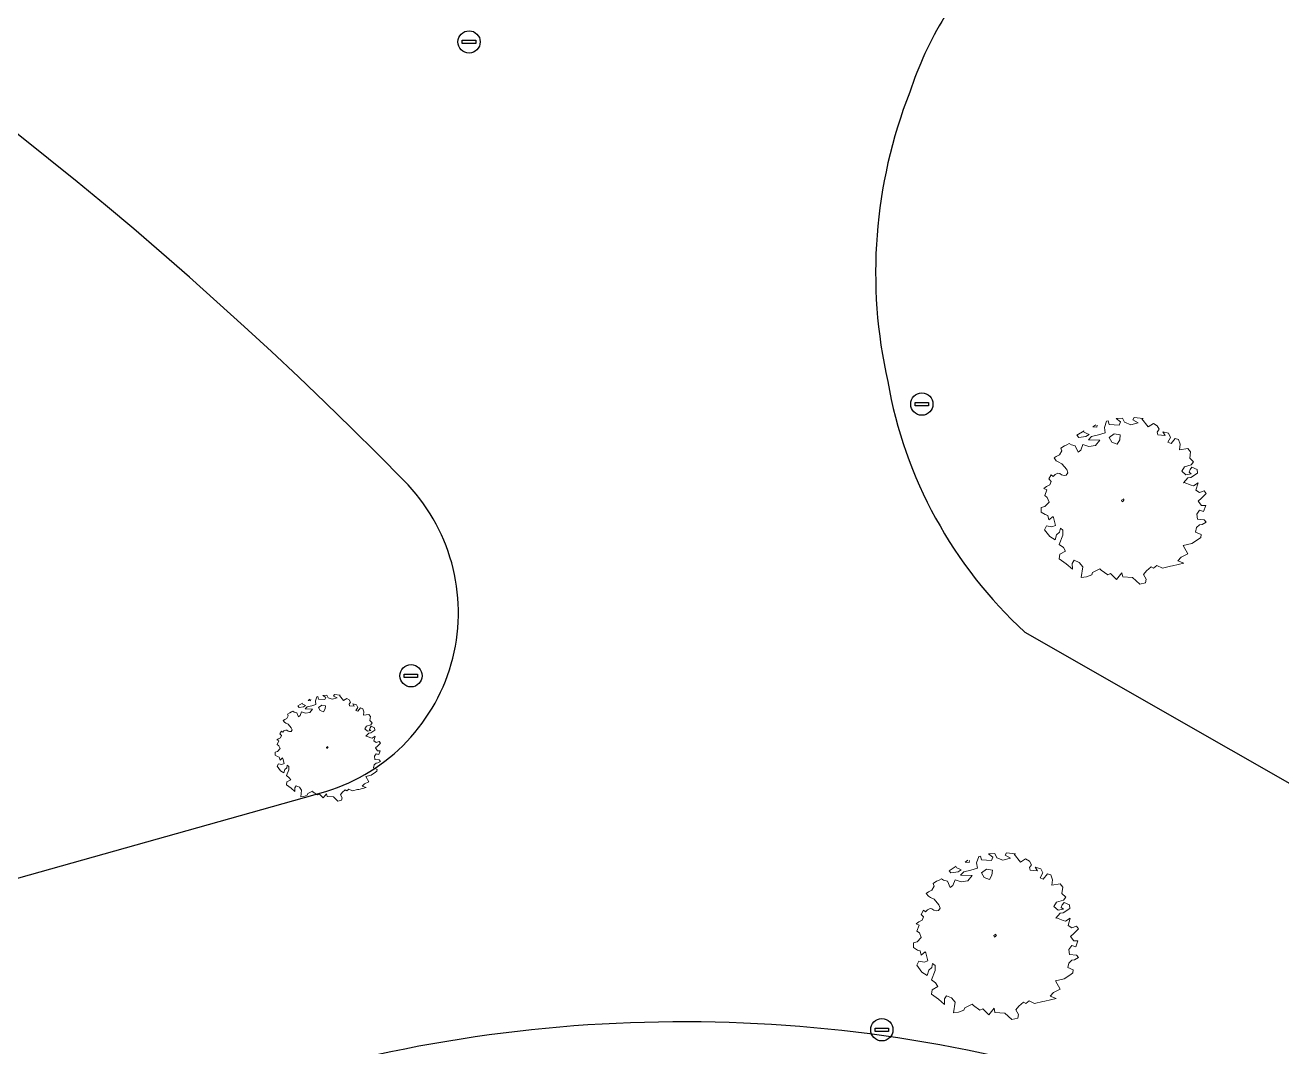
# Model space of a CAD drawing. Extents: x 2080 to 102399, y 2071 to 93424.
# Drawn here: x 78640 to 79486, y 77703 to 78391 of the extents above; entities that cross this region are included whole.
import ezdxf

# ---------------------------------------------------------------- set-up
doc = ezdxf.new("R2010")
doc.units = 0
doc.header["$LTSCALE"] = 20
doc.header["$MEASUREMENT"] = 0
doc.layers.add('ELEC', color=11, linetype='Continuous')
doc.layers.add('road', color=2, linetype='Continuous')
doc.layers.add('Mango tree', color=96, linetype='Continuous', lineweight=5)
doc.layers.add('sappotta', color=114, linetype='Continuous', lineweight=5)

# ---------------------------------------------------------------- blocks, each defined once
blk = doc.blocks.new('NEEM')
at = {"layer": 'sappotta', "linetype": 'Continuous'}
for p, q in [((-0.359, 1.043), (-0.396, 1.016)), ((-0.345, 1.011), (-0.34, 1.039)), ((-0.213, 1.092), (-0.242, 1.007)), ((-0.191, 1.099), (-0.213, 1.092)), ((-0.177, 1.048), (-0.191, 1.099)), ((-0.043, 1.039), (-0.177, 1.048)), ((0.003, 1.132), (-0.083, 1.127)), ((-0.083, 1.127), (-0.023, 1.083)), ((-0.023, 1.083), (-0.043, 1.039)), ((0.03, 1.077), (0.003, 1.132)), ((0.114, 1.043), (0.03, 1.077)), ((0.216, 1.072), (0.114, 1.043)), ((0.162, 1.144), (0.142, 1.112)), ((0.142, 1.112), (0.216, 1.072)), ((0.283, 1.13), (0.162, 1.144)), ((0.267, 1.123), (0.283, 1.13)), ((0.351, 1.016), (0.267, 1.123)), ((0.421, 1.063), (0.351, 1.016)), ((0.473, 1.03), (0.421, 1.063)), ((0.501, 0.982), (0.473, 1.03)), ((-0.517, 0.963), (-0.614, 0.901)), ((-0.614, 0.901), (-0.589, 0.87)), ((-0.589, 0.87), (-0.494, 0.884)), ((-0.521, 0.945), (-0.521, 0.945)), ((-0.449, 0.913), (-0.521, 0.945)), ((-0.494, 0.884), (-0.449, 0.913)), ((-0.415, 0.884), (-0.459, 0.839)), ((-0.32, 0.906), (-0.415, 0.884)), ((-0.396, 1.016), (-0.345, 1.011)), ((-0.23, 0.935), (-0.32, 0.906)), ((-0.242, 1.007), (-0.23, 0.935)), ((-0.108, 0.922), (-0.177, 0.872)), ((-0.177, 0.872), (-0.139, 0.809)), ((-0.027, 0.908), (-0.108, 0.922)), ((-0.034, 0.839), (-0.027, 0.908)), ((0.472, 0.942), (0.501, 0.982)), ((0.483, 0.908), (0.472, 0.942)), ((0.581, 0.9), (0.483, 0.908)), ((0.551, 0.95), (0.581, 0.9)), ((0.627, 0.928), (0.551, 0.95)), ((0.616, 0.806), (0.654, 0.87)), ((0.654, 0.87), (0.627, 0.928)), ((0.715, 0.86), (0.66, 0.788)), ((0.762, 0.844), (0.715, 0.86)), ((-0.818, 0.692), (-0.85, 0.638)), ((-0.783, 0.757), (-0.83, 0.729)), ((-0.83, 0.729), (-0.826, 0.714)), ((-0.826, 0.714), (-0.818, 0.692)), ((-0.749, 0.774), (-0.783, 0.757)), ((-0.717, 0.789), (-0.749, 0.774)), ((-0.689, 0.772), (-0.717, 0.789)), ((-0.638, 0.758), (-0.689, 0.772)), ((-0.598, 0.672), (-0.638, 0.758)), ((-0.562, 0.699), (-0.598, 0.672)), ((-0.533, 0.776), (-0.562, 0.699)), ((-0.452, 0.75), (-0.533, 0.776)), ((-0.459, 0.839), (-0.303, 0.837)), ((-0.361, 0.762), (-0.452, 0.75)), ((-0.303, 0.837), (-0.361, 0.762)), ((-0.139, 0.809), (-0.067, 0.78)), ((-0.067, 0.78), (-0.034, 0.839)), ((0.66, 0.788), (0.616, 0.806)), ((0.783, 0.779), (0.762, 0.844)), ((0.776, 0.704), (0.783, 0.779)), ((0.888, 0.723), (0.776, 0.704)), ((0.924, 0.679), (0.888, 0.723)), ((-0.892, 0.613), (-0.923, 0.594)), ((-0.923, 0.594), (-0.895, 0.555)), ((-0.895, 0.555), (-0.868, 0.54)), ((-0.85, 0.638), (-0.892, 0.613)), ((-0.868, 0.54), (-0.818, 0.517)), ((-0.818, 0.517), (-0.752, 0.44)), ((0.913, 0.591), (0.924, 0.679)), ((0.964, 0.541), (0.913, 0.591)), ((0.934, 0.5), (0.964, 0.541)), ((-0.96, 0.366), (-0.994, 0.31)), ((-0.935, 0.345), (-0.96, 0.366)), ((-0.908, 0.372), (-0.935, 0.345)), ((-0.87, 0.389), (-0.908, 0.372)), ((-0.846, 0.386), (-0.87, 0.389)), ((-0.821, 0.367), (-0.846, 0.386)), ((-0.788, 0.359), (-0.821, 0.367)), ((-0.757, 0.361), (-0.788, 0.359)), ((-0.735, 0.394), (-0.757, 0.361)), ((-0.752, 0.44), (-0.735, 0.394)), ((0.804, 0.415), (0.84, 0.475)), ((0.86, 0.367), (0.804, 0.415)), ((0.84, 0.475), (0.934, 0.5)), ((0.933, 0.378), (0.86, 0.367)), ((0.917, 0.437), (0.904, 0.404)), ((0.904, 0.404), (0.933, 0.378)), ((0.942, 0.471), (0.917, 0.437)), ((0.93, 0.332), (1.018, 0.389)), ((1.014, 0.439), (0.942, 0.471)), ((1.018, 0.389), (1.014, 0.439)), ((-1.023, 0.208), (-1.062, 0.182)), ((-1.062, 0.182), (-1.02, 0.162)), ((-0.978, 0.229), (-1.023, 0.208)), ((-0.994, 0.31), (-0.961, 0.275)), ((-0.961, 0.275), (-0.978, 0.229)), ((0.829, 0.259), (0.888, 0.326)), ((0.838, 0.262), (0.829, 0.259)), ((0.931, 0.228), (0.838, 0.262)), ((0.888, 0.326), (0.93, 0.332)), ((0.962, 0.217), (0.931, 0.228)), ((1.025, 0.259), (0.962, 0.217)), ((0.996, 0.16), (1.025, 0.259)), ((-1.02, 0.162), (-1.049, 0.084)), ((-1.049, 0.084), (-1.017, 0.059)), ((-1.017, 0.059), (-0.991, -0.002)), ((0.02, 0.041), (-0.009, 0.024)), ((-0.009, 0.024), (0, 0)), ((0, 0), (0.014, 0.011)), ((0.014, 0.011), (0.027, 0.031)), ((1.046, 0.129), (0.996, 0.16)), ((1.029, 0.011), (1.074, 0.049)), ((1.074, -0.047), (1.029, 0.011)), ((1.109, 0.149), (1.046, 0.129)), ((1.074, 0.049), (1.137, 0.114)), ((1.137, 0.114), (1.109, 0.149)), ((-1.097, -0.077), (-1.098, -0.14)), ((-1.098, -0.14), (-1.044, -0.173)), ((-1.048, -0.062), (-1.097, -0.077)), ((-0.991, -0.002), (-1.048, -0.062)), ((1.007, -0.166), (1.046, -0.114)), ((1.016, -0.234), (1.007, -0.166)), ((1.046, -0.114), (1.1, -0.129)), ((1.129, -0.047), (1.074, -0.047)), ((1.1, -0.129), (1.129, -0.047)), ((-1.025, -0.325), (-1.052, -0.378)), ((-1.044, -0.173), (-1.007, -0.185)), ((-0.953, -0.336), (-1.025, -0.325)), ((-1.007, -0.185), (-0.992, -0.244)), ((-0.992, -0.244), (-0.937, -0.198)), ((-0.902, -0.318), (-0.953, -0.336)), ((-0.937, -0.198), (-0.93, -0.213)), ((-0.93, -0.213), (-0.902, -0.318)), ((1.004, -0.349), (1.045, -0.311)), ((1.11, -0.243), (1.016, -0.234)), ((1.045, -0.311), (1.083, -0.306)), ((1.083, -0.306), (1.137, -0.273)), ((1.137, -0.273), (1.11, -0.243)), ((-1.052, -0.378), (-0.982, -0.471)), ((-0.982, -0.471), (-0.91, -0.516)), ((-0.91, -0.516), (-0.888, -0.446)), ((-0.888, -0.446), (-0.848, -0.411)), ((-0.803, -0.452), (-0.853, -0.576)), ((-0.848, -0.411), (-0.837, -0.355)), ((-0.837, -0.355), (-0.803, -0.383)), ((-0.803, -0.383), (-0.803, -0.452)), ((0.943, -0.565), (1.032, -0.503)), ((0.992, -0.411), (1.004, -0.349)), ((1.066, -0.443), (0.992, -0.411)), ((1.032, -0.503), (1.061, -0.484)), ((1.061, -0.484), (1.066, -0.443)), ((-0.853, -0.576), (-0.797, -0.619)), ((-0.766, -0.668), (-0.844, -0.71)), ((-0.797, -0.619), (-0.766, -0.668)), ((0.826, -0.591), (0.943, -0.565)), ((0.887, -0.704), (0.826, -0.591)), ((-0.844, -0.71), (-0.852, -0.77)), ((-0.852, -0.77), (-0.758, -0.838)), ((-0.758, -0.838), (-0.675, -0.912)), ((-0.676, -0.836), (-0.649, -0.791)), ((-0.675, -0.912), (-0.676, -0.836)), ((-0.649, -0.791), (-0.582, -0.82)), ((-0.582, -0.82), (-0.534, -0.881)), ((0.68, -0.867), (0.834, -0.828)), ((0.751, -0.797), (0.797, -0.747)), ((0.834, -0.828), (0.751, -0.797)), ((0.797, -0.747), (0.887, -0.704)), ((-0.534, -0.881), (-0.554, -1.025)), ((-0.554, -1.025), (-0.486, -1.015)), ((-0.486, -1.015), (-0.413, -0.988)), ((-0.413, -0.988), (-0.401, -0.955)), ((-0.401, -0.955), (-0.302, -0.907)), ((-0.302, -0.907), (-0.286, -0.926)), ((-0.286, -0.926), (-0.197, -0.986)), ((-0.197, -0.986), (-0.157, -0.969)), ((-0.157, -0.969), (-0.078, -1.049)), ((-0.078, -1.049), (-0.006, -0.96)), ((-0.006, -0.96), (0.006, -1.017)), ((0.006, -1.017), (0.139, -1.026)), ((0.287, -0.982), (0.327, -0.932)), ((0.324, -1.046), (0.287, -0.982)), ((0.327, -0.932), (0.391, -0.879)), ((0.391, -0.879), (0.423, -0.897)), ((0.423, -0.897), (0.47, -0.86)), ((0.47, -0.86), (0.543, -0.896)), ((0.543, -0.896), (0.652, -0.871)), ((0.652, -0.871), (0.68, -0.867)), ((0.139, -1.026), (0.236, -1.115)), ((0.236, -1.115), (0.314, -1.096)), ((0.314, -1.096), (0.324, -1.046))]:
    blk.add_line(p, q, dxfattribs=at)
blk = doc.blocks.new('A$C16A84746')
at = {"layer": 'ELEC'}
blk.add_lwpolyline([(14.9, 44.1), (61.5, 44.1), (61.5, 32.9), (14.9, 32.9)], close=True, dxfattribs=at)
blk.add_circle((38.5, 38.5), 38.5, dxfattribs=at)

msp = doc.modelspace()

# ---------------------------------------------------------------- linework, layer by layer
at = {"layer": 'road', "linetype": 'Continuous', "ltscale": 0.5}
msp.add_line((77722.142, 77559.989, 0), (78842.242, 77875.292), dxfattribs=at)
msp.add_lwpolyline([(79824.818, 78665.589, 0.0935281), (79743.406, 78710.137, 0.3368471), (79367.361, 78575.549), (79258.437, 78396.796, 0.0582937), (79235.146, 78346.12, 0.1501567), (79220.346, 78151.248, 0.1647484), (79312.492, 77982.641), (79730.056, 77743.887, 0.2095602), (80047.698, 77757.903, 0.053165), (80146.648, 77815.469, 0.1142019), (80364.893, 78059.743, 0.2578717), (80307.621, 78391.445, 0.186149), (80024.202, 78560.225, -0.1160447), (79824.819, 78665.589)], format="xyb", dxfattribs=at)
for centre, radius, start, end in [((76948.358, 76177.672), 2724.837, 44.414962, 77.727448), ((78805.462, 77995.75), 125.948, 286.979178, 44.896681), ((79082.746, 76753.329), 966.87, 66.134256, 102.31105)]:
    msp.add_arc(centre, radius, start, end, dxfattribs=at)

# ---------------------------------------------------------------- block references
at = {"layer": 'ELEC', "linetype": 'Continuous', "ltscale": 0.5, "xscale": 0.1943999999930384, "yscale": 0.1943999999930384, "zscale": 0.1943999999930384}
for p in [(78931.118, 78372.501, 0), (79235.795, 78128.619), (78892.034, 77945.702), (79208.865, 77707.351)]:
    msp.add_blockref('A$C16A84746', p, dxfattribs=at)
at = {"layer": 'Mango tree', "linetype": 'Continuous'}
for p, xscale, yscale, zscale in [((79378.15, 78070.285), 49.73619491429417, 49.73619491429417, 49.73619491429417), ((78842.857, 77904.228), 31.75576113894931, 31.75576113894931, 31.75576113894931), ((79292.184, 77777.139), 49.73619491429417, 49.73619491429417, 49.73619491429417)]:
    msp.add_blockref('NEEM', p, dxfattribs=dict(at, xscale=xscale, yscale=yscale, zscale=zscale))

doc.saveas('drawing.dxf')
